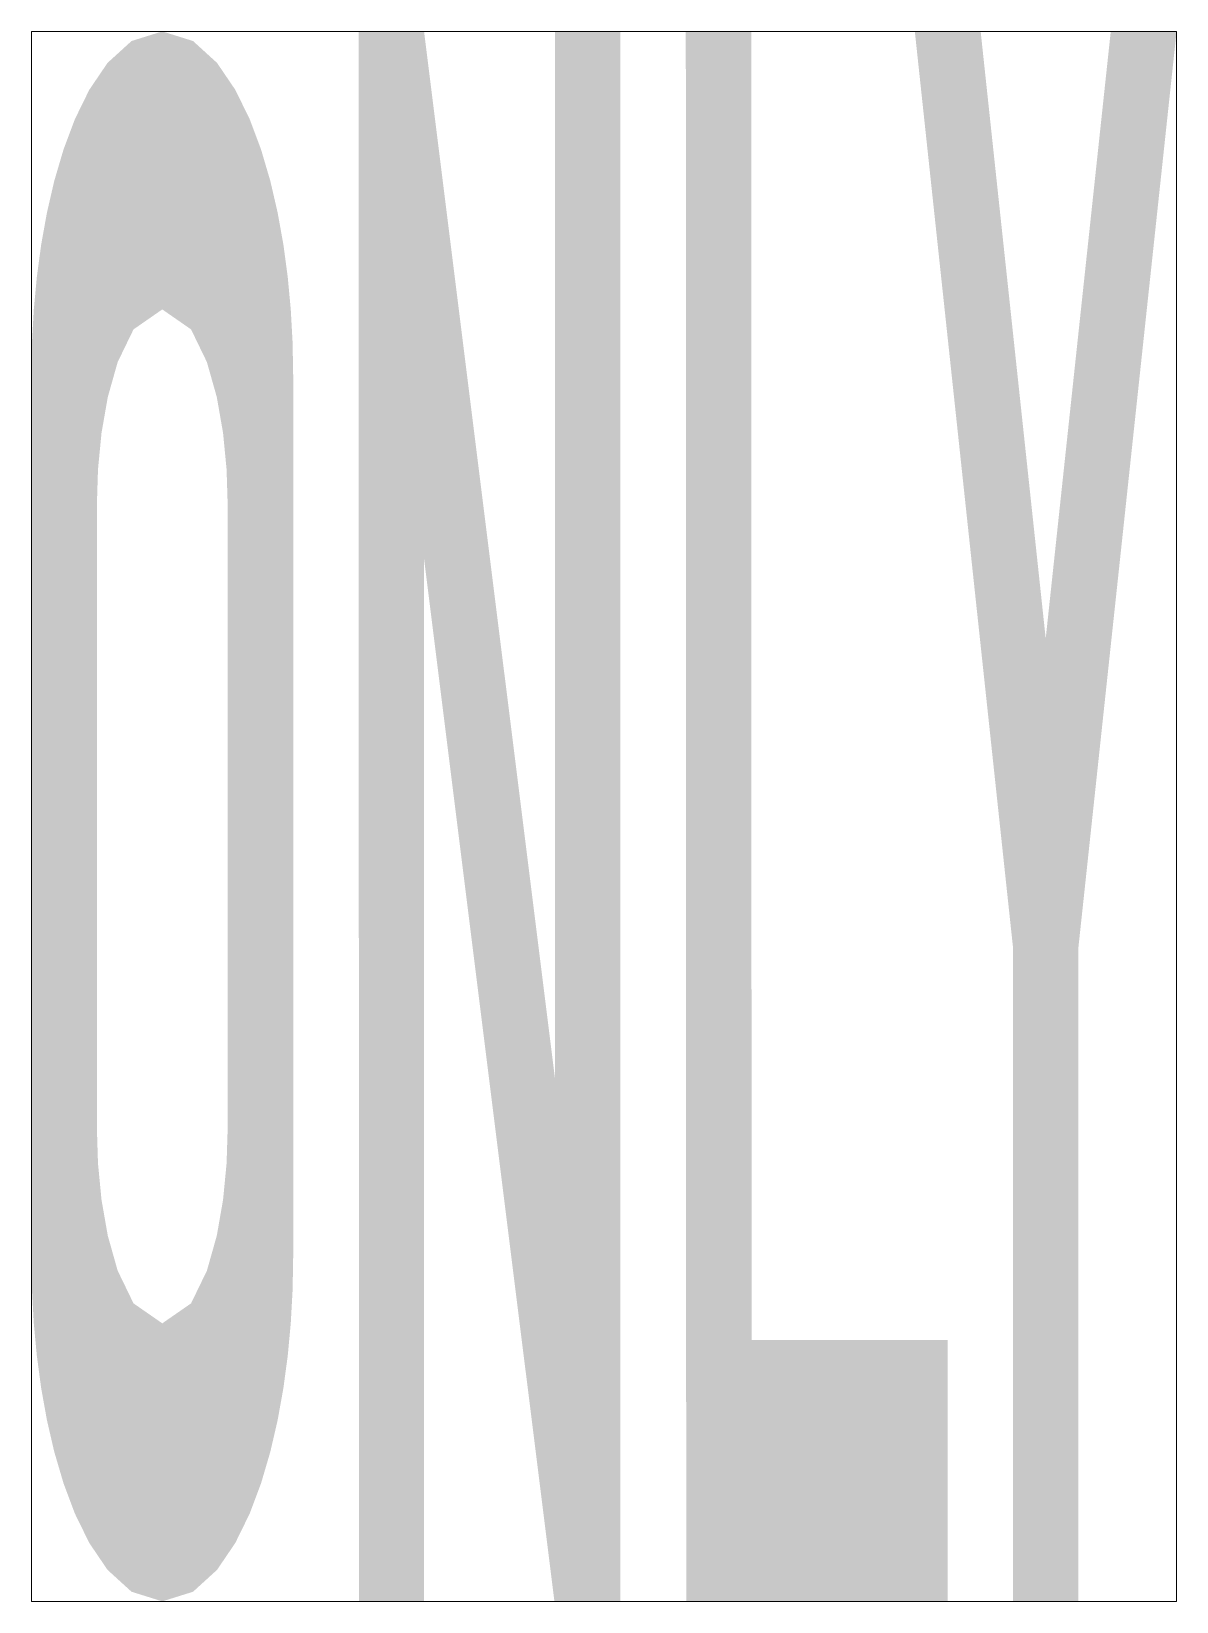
# Model space of a CAD drawing. Extents: x -2.92 to 2.92, y -4 to 4.
import ezdxf

# ---------------------------------------------------------------- set-up
doc = ezdxf.new("R2010")
doc.units = 0
doc.header["$LTSCALE"] = 0.01
doc.header["$MEASUREMENT"] = 0
doc.layers.get('0').update_dxf_attribs({"lineweight": 20})
doc.layers.get('Defpoints').update_dxf_attribs({"color": 111, "lineweight": 20})

msp = doc.modelspace()

# ---------------------------------------------------------------- hatches: boundary and pattern name
at = {"linetype": 'Continuous', "lineweight": 0}
h = msp.add_hatch(color=0, dxfattribs=at)
h.dxf.hatch_style = 1
h.paths.add_polyline_path([(-2.9167, -0.0005), (-2.5833, -0.0005), (-2.5833, -1.5833), (-2.5775, -1.7688), (-2.5596, -1.9536), (-2.5277, -2.1364), (-2.4773, -2.3149), (-2.3966, -2.4815), (-2.25, -2.5833), (-2.1034, -2.4815), (-2.0227, -2.3149), (-1.9723, -2.1364), (-1.9404, -1.9536), (-1.9225, -1.7688), (-1.9167, -1.5833), (-1.9167, 1.5833), (-1.9225, 1.7688), (-1.9404, 1.9536), (-1.9723, 2.1364), (-2.0227, 2.3149), (-2.1034, 2.4815), (-2.25, 2.5833), (-2.3966, 2.4815), (-2.4773, 2.3149), (-2.5277, 2.1364), (-2.5596, 1.9536), (-2.5775, 1.7688), (-2.5833, 1.5833), (-2.5833, 0.0005), (-2.9167, 0.0005), (-2.9167, 2.25), (-2.9137, 2.4162), (-2.9046, 2.5821), (-2.8891, 2.7476), (-2.8671, 2.9124), (-2.8377, 3.076), (-2.8003, 3.2379), (-2.7534, 3.3973), (-2.6951, 3.5529), (-2.622, 3.7022), (-2.5289, 3.8396), (-2.4065, 3.9511), (-2.25, 4), (-2.0935, 3.9511), (-1.9712, 3.8396), (-1.878, 3.7022), (-1.8049, 3.5529), (-1.7466, 3.3973), (-1.6997, 3.2379), (-1.6623, 3.076), (-1.6329, 2.9124), (-1.6109, 2.7476), (-1.5955, 2.5821), (-1.5863, 2.4162), (-1.5833, 2.25), (-1.5833, -2.25), (-1.5863, -2.4162), (-1.5955, -2.5821), (-1.6109, -2.7476), (-1.6329, -2.9124), (-1.6623, -3.076), (-1.6997, -3.2379), (-1.7466, -3.3973), (-1.8049, -3.5529), (-1.878, -3.7022), (-1.9712, -3.8396), (-2.0935, -3.9511), (-2.25, -4), (-2.4065, -3.9511), (-2.5289, -3.8396), (-2.622, -3.7022), (-2.6951, -3.5529), (-2.7534, -3.3973), (-2.8003, -3.2379), (-2.8377, -3.076), (-2.8671, -2.9124), (-2.8891, -2.7476), (-2.9046, -2.5821), (-2.9137, -2.4162), (-2.9167, -2.25)])
h = msp.add_hatch(color=0, dxfattribs=at)
h.dxf.hatch_style = 1
h.paths.add_polyline_path([(-1.25, 4), (-1.248, -4), (-0.9167, -4), (-0.9167, 1.3126), (-0.2526, -4), (0.0833, -4), (0.0833, 4), (-0.25, 4), (-0.25, -1.3333), (-0.9167, 4)])
h = msp.add_hatch(color=0, dxfattribs=at)
h.dxf.hatch_style = 1
h.paths.add_polyline_path([(0.4168, 3.9988), (0.4188, -4.0012), (1.75, -4.0012), (1.75, -2.6678), (0.7518, -2.6678), (0.7501, 3.9988)])
h = msp.add_hatch(color=0, dxfattribs=at)
h.dxf.hatch_style = 1
h.paths.add_polyline_path([(1.5833, 4), (2.0833, -0.6667), (2.0833, -4), (2.4167, -4), (2.4167, -0.6667), (2.9167, 4), (2.5814, 4), (2.25, 0.9067), (1.9186, 4)])

# ---------------------------------------------------------------- linework, layer by layer
at = {"layer": 'Defpoints'}
msp.add_lwpolyline([(-2.9167, -4), (2.9167, -4), (2.9167, 4), (-2.9167, 4)], close=True, dxfattribs=at)

doc.saveas('drawing.dxf')
